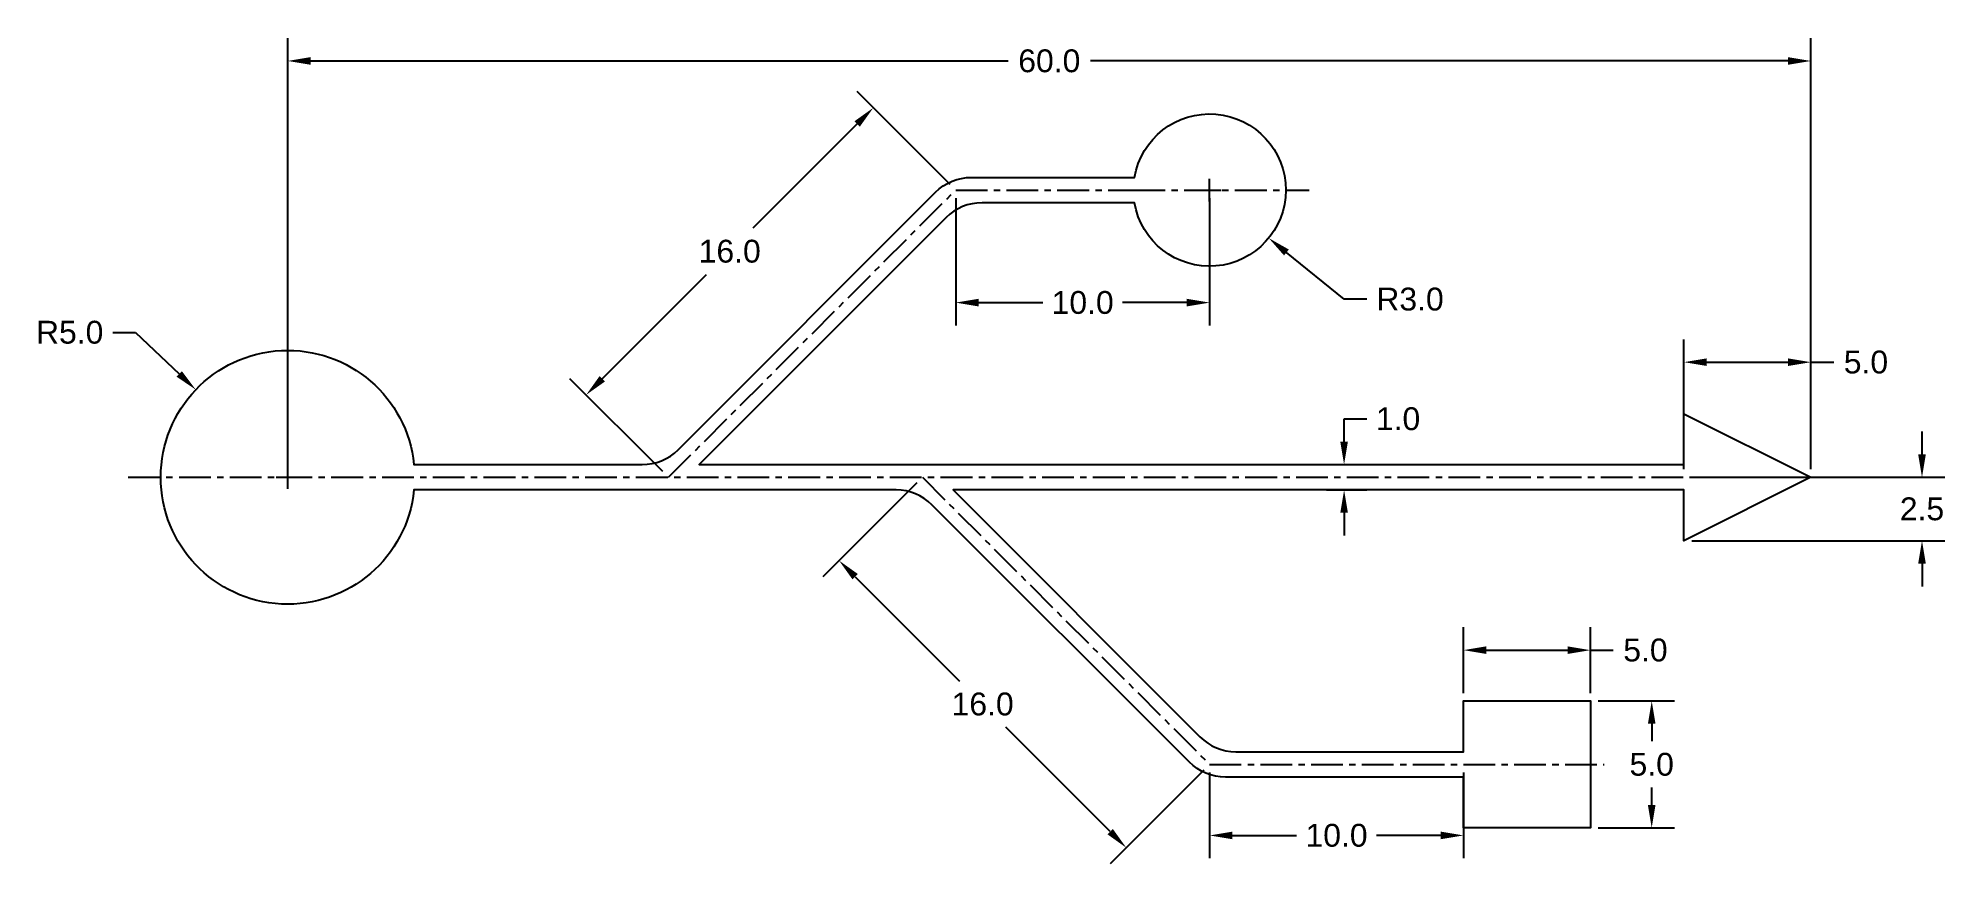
# Model space of a CAD drawing. Header units: millimetres. Extents: x 8.5 to 83.6, y 2.7 to 35.2.
import ezdxf

# ---------------------------------------------------------------- set-up
doc = ezdxf.new("R2010")
doc.units = ezdxf.units.MM
doc.header["$MEASUREMENT"] = 0
doc.linetypes.add('CENTER', pattern=[2, 1.25, -0.25, 0.25, -0.25])
doc.layers.add('dim', color=5, linetype='Continuous')
doc.styles.get("Standard").update_dxf_attribs({"font": 'arial.ttf'})
doc.dimstyles.get("Standard").update_dxf_attribs({"dimscale": 5, "dimtxt": 0.18, "dimasz": 0.18, "dimexe": 0.18, "dimexo": 0.0625, "dimgap": 0.09, "dimtad": 0, "dimtih": 1, "dimtoh": 1, "dimdec": 1, "dimzin": 0, "dimdsep": 46, "dimtxsty": 'Standard', "dimcen": 0.09, "dimadec": 0, "dimazin": 0, "dimtfac": 1, "dimtdec": 1, "dimtofl": 0, "dimtmove": 0, "dimatfit": 3, "dimfxl": 1, "dimtolj": 1, "dimtzin": 0, "dimarcsym": 0})

# ---------------------------------------------------------------- blocks, each defined once
blk = doc.blocks.new('*D2')
at = {"layer": 'Defpoints', "color": 0, "transparency": 16777216}
for p in [(78.367, 34.328), (18.367, 17.926), (78.367, 17.926)]:
    blk.add_point(p, dxfattribs=at)
at = {"layer": 'dim', "color": 0, "lineweight": -2, "transparency": 16777216}
for p, q in [((18.367, 18.239), (18.367, 35.228)), ((78.367, 18.239), (78.367, 35.228)), ((19.267, 34.328), (46.747, 34.328)), ((77.467, 34.328), (49.987, 34.328))]:
    blk.add_line(p, q, dxfattribs=at)
at = {"layer": 'dim', "color": 0, "transparency": 16777216}
for points in [[(19.267, 34.478), (19.267, 34.178), (18.367, 34.328)], [(77.467, 34.478), (77.467, 34.178), (78.367, 34.328)]]:
    blk.add_solid(points, dxfattribs=at)
at = {"layer": 'dim', "color": 0, "transparency": 16777216, "insert": (48.367, 34.328), "char_height": 0.9, "attachment_point": 5}
blk.add_mtext('\\A1;60.0', dxfattribs=at)
blk = doc.blocks.new('*D3')
at = {"layer": 'Defpoints', "color": 0, "transparency": 16777216}
for p in [(44.681, 29.24), (54.681, 29.24), (44.681, 24.807)]:
    blk.add_point(p, dxfattribs=at)
at = {"layer": 'dim', "color": 0, "lineweight": -2, "transparency": 16777216}
for p, q in [((44.681, 28.927), (44.681, 23.907)), ((54.681, 28.927), (54.681, 23.907)), ((45.581, 24.807), (48.106, 24.807)), ((53.781, 24.807), (51.256, 24.807))]:
    blk.add_line(p, q, dxfattribs=at)
at = {"layer": 'dim', "color": 0, "transparency": 16777216}
for points in [[(45.581, 24.957), (45.581, 24.657), (44.681, 24.807)], [(53.781, 24.957), (53.781, 24.657), (54.681, 24.807)]]:
    blk.add_solid(points, dxfattribs=at)
at = {"layer": 'dim', "color": 0, "transparency": 16777216, "insert": (49.681, 24.807), "char_height": 0.9, "attachment_point": 5}
blk.add_mtext('\\A1;10.0', dxfattribs=at)
blk = doc.blocks.new('*D4')
at = {"layer": 'Defpoints', "color": 0, "transparency": 16777216}
for p in [(69.681, 11.114), (64.681, 9.112), (69.681, 9.112)]:
    blk.add_point(p, dxfattribs=at)
at = {"layer": 'dim', "color": 0, "lineweight": -2, "transparency": 16777216}
for p, q in [((64.681, 9.425), (64.681, 12.014)), ((69.681, 9.425), (69.681, 12.014)), ((65.581, 11.114), (68.781, 11.114)), ((69.681, 11.114), (70.581, 11.114))]:
    blk.add_line(p, q, dxfattribs=at)
at = {"layer": 'dim', "color": 0, "transparency": 16777216}
for points in [[(65.581, 11.264), (65.581, 10.964), (64.681, 11.114)], [(68.781, 11.264), (68.781, 10.964), (69.681, 11.114)]]:
    blk.add_solid(points, dxfattribs=at)
at = {"layer": 'dim', "color": 0, "transparency": 16777216, "insert": (71.849, 11.114), "char_height": 0.9, "attachment_point": 5}
blk.add_mtext('\\A1;5.0', dxfattribs=at)
blk = doc.blocks.new('*D5')
at = {"layer": 'Defpoints', "color": 0, "transparency": 16777216}
for p in [(69.681, 9.112), (69.681, 4.112), (72.096, 4.112)]:
    blk.add_point(p, dxfattribs=at)
at = {"layer": 'dim', "color": 0, "lineweight": -2, "transparency": 16777216}
for p, q in [((69.993, 9.112), (72.996, 9.112)), ((72.096, 8.212), (72.096, 7.522)), ((72.096, 5.012), (72.096, 5.703)), ((69.993, 4.112), (72.996, 4.112))]:
    blk.add_line(p, q, dxfattribs=at)
at = {"layer": 'dim', "color": 0, "transparency": 16777216}
for points in [[(71.946, 8.212), (72.246, 8.212), (72.096, 9.112)], [(71.946, 5.012), (72.246, 5.012), (72.096, 4.112)]]:
    blk.add_solid(points, dxfattribs=at)
at = {"layer": 'dim', "color": 0, "transparency": 16777216, "insert": (72.096, 6.612), "char_height": 0.9, "attachment_point": 5}
blk.add_mtext('\\A1;5.0', dxfattribs=at)
blk = doc.blocks.new('*D6')
at = {"layer": 'Defpoints', "color": 0, "transparency": 16777216}
for p in [(54.681, 6.612), (64.681, 6.612), (54.681, 3.814)]:
    blk.add_point(p, dxfattribs=at)
at = {"layer": 'dim', "color": 0, "lineweight": -2, "transparency": 16777216}
for p, q in [((54.681, 6.3), (54.681, 2.914)), ((64.681, 6.3), (64.681, 2.914)), ((55.581, 3.814), (58.106, 3.814)), ((63.781, 3.814), (61.256, 3.814))]:
    blk.add_line(p, q, dxfattribs=at)
at = {"layer": 'dim', "color": 0, "transparency": 16777216}
for points in [[(55.581, 3.964), (55.581, 3.664), (54.681, 3.814)], [(63.781, 3.964), (63.781, 3.664), (64.681, 3.814)]]:
    blk.add_solid(points, dxfattribs=at)
at = {"layer": 'dim', "color": 0, "transparency": 16777216, "insert": (59.681, 3.814), "char_height": 0.9, "attachment_point": 5}
blk.add_mtext('\\A1;10.0', dxfattribs=at)
blk = doc.blocks.new('*D7')
at = {"layer": 'Defpoints', "color": 0, "transparency": 16777216}
for p in [(43.367, 17.926), (54.681, 6.612), (51.398, 3.33)]:
    blk.add_point(p, dxfattribs=at)
at = {"layer": 'dim', "color": 0, "lineweight": -2, "transparency": 16777216}
for p, q in [((43.146, 17.705), (39.448, 14.007)), ((40.721, 14.007), (44.832, 9.896)), ((50.762, 3.966), (46.651, 8.077)), ((54.46, 6.391), (50.762, 2.693))]:
    blk.add_line(p, q, dxfattribs=at)
at = {"layer": 'dim', "color": 0, "transparency": 16777216}
for points in [[(40.827, 14.113), (40.615, 13.901), (40.085, 14.644)], [(50.868, 4.072), (50.656, 3.86), (51.398, 3.33)]]:
    blk.add_solid(points, dxfattribs=at)
at = {"layer": 'dim', "color": 0, "transparency": 16777216, "insert": (45.741, 8.987), "char_height": 0.9, "attachment_point": 5}
blk.add_mtext('\\A1;16.0', dxfattribs=at)
blk = doc.blocks.new('*D8')
at = {"layer": 'Defpoints', "color": 0, "transparency": 16777216}
for p in [(41.436, 32.484), (44.681, 29.24), (33.367, 17.926)]:
    blk.add_point(p, dxfattribs=at)
at = {"layer": 'dim', "color": 0, "lineweight": -2, "transparency": 16777216}
for p, q in [((44.46, 29.461), (40.8, 33.121)), ((40.8, 31.848), (36.689, 27.737)), ((30.759, 21.807), (34.87, 25.918)), ((33.146, 18.147), (29.486, 21.807))]:
    blk.add_line(p, q, dxfattribs=at)
at = {"layer": 'dim', "color": 0, "transparency": 16777216}
for points in [[(40.694, 31.954), (40.906, 31.742), (41.436, 32.484)], [(30.653, 21.913), (30.865, 21.701), (30.123, 21.171)]]:
    blk.add_solid(points, dxfattribs=at)
at = {"layer": 'dim', "color": 0, "transparency": 16777216, "insert": (35.779, 26.827), "char_height": 0.9, "attachment_point": 5}
blk.add_mtext('\\A1;16.0', dxfattribs=at)
blk = doc.blocks.new('*D9')
at = {"layer": 'Defpoints', "color": 0, "transparency": 16777216}
for p in [(78.367, 22.46), (73.367, 17.926), (78.367, 17.926)]:
    blk.add_point(p, dxfattribs=at)
at = {"layer": 'dim', "color": 0, "lineweight": -2, "transparency": 16777216}
for p, q in [((73.367, 18.239), (73.367, 23.36)), ((78.367, 18.239), (78.367, 23.36)), ((74.267, 22.46), (77.467, 22.46)), ((78.367, 22.46), (79.267, 22.46))]:
    blk.add_line(p, q, dxfattribs=at)
at = {"layer": 'dim', "color": 0, "transparency": 16777216}
for points in [[(74.267, 22.61), (74.267, 22.31), (73.367, 22.46)], [(77.467, 22.61), (77.467, 22.31), (78.367, 22.46)]]:
    blk.add_solid(points, dxfattribs=at)
at = {"layer": 'dim', "color": 0, "transparency": 16777216, "insert": (80.535, 22.46), "char_height": 0.9, "attachment_point": 5}
blk.add_mtext('\\A1;5.0', dxfattribs=at)
blk = doc.blocks.new('*D10')
at = {"layer": 'Defpoints', "color": 0, "transparency": 16777216}
for p in [(73.367, 17.926), (73.367, 15.426), (82.743, 15.426)]:
    blk.add_point(p, dxfattribs=at)
at = {"layer": 'dim', "color": 0, "lineweight": -2, "transparency": 16777216}
for p, q in [((82.743, 18.826), (82.743, 19.726)), ((73.68, 17.926), (83.643, 17.926)), ((73.68, 15.426), (83.643, 15.426)), ((82.743, 14.526), (82.743, 13.626))]:
    blk.add_line(p, q, dxfattribs=at)
at = {"layer": 'dim', "color": 0, "transparency": 16777216}
for points in [[(82.593, 18.826), (82.893, 18.826), (82.743, 17.926)], [(82.593, 14.526), (82.893, 14.526), (82.743, 15.426)]]:
    blk.add_solid(points, dxfattribs=at)
at = {"layer": 'dim', "color": 0, "transparency": 16777216, "insert": (82.743, 16.676), "char_height": 0.9, "attachment_point": 5}
blk.add_mtext('\\A1;2.5', dxfattribs=at)
blk = doc.blocks.new('*D11')
at = {"layer": 'Defpoints', "color": 0, "transparency": 16777216}
for p in [(58.971, 18.426), (59.979, 18.426), (58.971, 17.426)]:
    blk.add_point(p, dxfattribs=at)
at = {"layer": 'dim', "color": 0, "lineweight": -2, "transparency": 16777216}
for p, q in [((59.979, 19.326), (59.979, 20.226)), ((59.979, 20.226), (60.879, 20.226)), ((59.283, 18.426), (60.879, 18.426)), ((59.283, 17.426), (60.879, 17.426)), ((59.979, 16.526), (59.979, 15.626))]:
    blk.add_line(p, q, dxfattribs=at)
at = {"layer": 'dim', "color": 0, "transparency": 16777216}
for points in [[(59.829, 19.326), (60.129, 19.326), (59.979, 18.426)], [(59.829, 16.526), (60.129, 16.526), (59.979, 17.426)]]:
    blk.add_solid(points, dxfattribs=at)
at = {"layer": 'dim', "color": 0, "transparency": 16777216, "insert": (62.104, 20.226), "char_height": 0.9, "attachment_point": 5}
blk.add_mtext('\\A1;1.0', dxfattribs=at)
blk = doc.blocks.new('*D12')
at = {"layer": 'Defpoints', "color": 0, "transparency": 16777216}
for p in [(54.681, 29.24), (57.01, 27.349)]:
    blk.add_point(p, dxfattribs=at)
at = {"layer": 'dim', "color": 0, "lineweight": -2, "transparency": 16777216}
for p, q in [((54.681, 28.79), (54.681, 29.69)), ((54.231, 29.24), (55.131, 29.24)), ((59.978, 24.94), (57.709, 26.782)), ((60.878, 24.94), (59.978, 24.94))]:
    blk.add_line(p, q, dxfattribs=at)
at = {"layer": 'dim', "color": 0, "transparency": 16777216}
blk.add_solid([(57.803, 26.898), (57.614, 26.665), (57.01, 27.349)], dxfattribs=at)
at = {"layer": 'dim', "color": 0, "transparency": 16777216, "insert": (62.576, 24.94), "char_height": 0.9, "attachment_point": 5}
blk.add_mtext('\\A1;R3.0', dxfattribs=at)
blk = doc.blocks.new('*D13')
at = {"layer": 'Defpoints', "color": 0, "transparency": 16777216}
for p in [(14.747, 21.375), (18.367, 17.926)]:
    blk.add_point(p, dxfattribs=at)
at = {"layer": 'dim', "color": 0, "lineweight": -2, "transparency": 16777216}
for p, q in [((11.477, 23.634), (12.377, 23.634)), ((12.377, 23.634), (14.096, 21.996)), ((18.367, 17.476), (18.367, 18.376)), ((17.917, 17.926), (18.817, 17.926))]:
    blk.add_line(p, q, dxfattribs=at)
at = {"layer": 'dim', "color": 0, "transparency": 16777216}
blk.add_solid([(14.199, 22.105), (13.992, 21.888), (14.747, 21.375)], dxfattribs=at)
at = {"layer": 'dim', "color": 0, "transparency": 16777216, "insert": (9.779, 23.634), "char_height": 0.9, "attachment_point": 5}
blk.add_mtext('\\A1;R5.0', dxfattribs=at)

msp = doc.modelspace()

# ---------------------------------------------------------------- linework, layer by layer
at = {"linetype": 'CENTER'}
msp.add_line((12.086, 17.926), (78.367, 17.926), dxfattribs=at)
msp.add_lwpolyline([(53.888, 6.698), (43.746, 16.84, 0.198912), (42.332, 17.426), (23.342, 17.426, -19.949874), (23.342, 18.426), (32.332, 18.426, 0.198912), (33.746, 19.012), (43.888, 29.154, -0.198912), (45.302, 29.74), (51.723, 29.74, -11.91608), (51.723, 28.74), (45.716, 28.74, 0.198912), (44.302, 28.154), (34.574, 18.426), (73.367, 18.426), (73.367, 20.426), (78.367, 17.926), (73.367, 15.426), (73.367, 17.426), (44.574, 17.426), (54.302, 7.698, 0.198912), (55.716, 7.112), (64.681, 7.112), (64.681, 9.112), (69.681, 9.112), (69.681, 4.112), (64.681, 4.112), (64.681, 6.112), (55.302, 6.112, -0.198912)], format="xyb", close=True)
for points in [[(33.367, 17.926), (44.681, 29.24), (51.681, 29.24), (58.601, 29.24)], [(43.367, 17.926), (54.681, 6.612), (70.22, 6.612)]]:
    msp.add_lwpolyline(points, dxfattribs=at)

# ---------------------------------------------------------------- dimensions: what is measured, and where the dimension line sits
at = {"layer": 'dim'}
for base, p1, p2, picture, middle in [((78.367, 34.328), (18.367, 17.926), (78.367, 17.926), '*D2', (48.367, 34.328)), ((44.681, 24.807), (54.681, 29.24), (44.681, 29.24), '*D3', (49.681, 24.807)), ((69.681, 11.114), (64.681, 9.112), (69.681, 9.112), '*D4', (71.849, 11.114)), ((54.681, 3.814), (64.681, 6.612), (54.681, 6.612), '*D6', (59.681, 3.814))]:
    dim = msp.add_linear_dim(base=base, p1=p1, p2=p2, dimstyle='Standard', dxfattribs=at)
    dim.commit()
    dim.dimension.update_dxf_attribs({"geometry": picture, "text_midpoint": middle})
for p1, p2, distance, picture, middle in [((33.367, 17.926), (44.681, 29.24), 4.588, '*D8', (35.779, 26.827)), ((73.367, 17.926), (78.367, 17.926), 4.534, '*D9', (80.535, 22.46)), ((43.367, 17.926), (54.681, 6.612), -4.642, '*D7', (45.741, 8.987))]:
    dim = msp.add_aligned_dim(p1=p1, p2=p2, distance=distance, dimstyle='Standard', dxfattribs=at)
    dim.commit()
    dim.dimension.update_dxf_attribs({"geometry": picture, "text_midpoint": middle})
for center, mpoint, picture, middle in [((54.681, 29.24), (57.01, 27.349), '*D12', (62.576, 24.94)), ((18.367, 17.926), (14.747, 21.375), '*D13', (9.779, 23.634))]:
    dim = msp.add_radius_dim(center=center, mpoint=mpoint, dimstyle='Standard', dxfattribs=at)
    dim.commit()
    dim.dimension.update_dxf_attribs({"geometry": picture, "text_midpoint": middle, "dimtype": 164})
for base, p1, p2, picture, middle in [((59.979, 18.426), (58.971, 17.426), (58.971, 18.426), '*D11', (62.104, 20.226)), ((82.743, 15.426), (73.367, 17.926), (73.367, 15.426), '*D10', (82.743, 16.676)), ((72.096, 4.112), (69.681, 9.112), (69.681, 4.112), '*D5', (72.096, 6.612))]:
    dim = msp.add_linear_dim(base=base, p1=p1, p2=p2, angle=90, dimstyle='Standard', dxfattribs=at)
    dim.commit()
    dim.dimension.update_dxf_attribs({"geometry": picture, "text_midpoint": middle})

doc.saveas('drawing.dxf')
